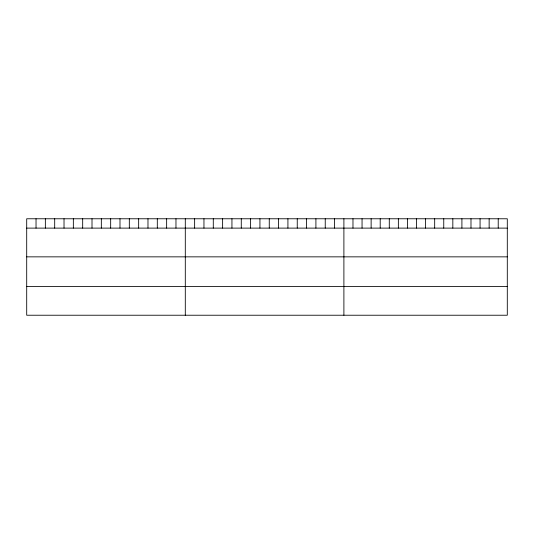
<?xml version="1.0" encoding="UTF-8"?>
<svg xmlns="http://www.w3.org/2000/svg" width="534" height="534" viewBox="0 0 534 534"><rect width="100%" height="100%" fill="white"/><g stroke="black" fill="none" stroke-linecap="round" stroke-linejoin="round"><path stroke-width="0.8" d="M507.3 228.111L507.3 315.227L26.7 315.227L26.7 218.773L507.3 218.773L507.3 228.111L26.7 228.111M26.7 256.854L507.3 256.854M26.7 286.478L507.3 286.478M498.222 218.773L498.222 228.111M489.144 218.773L489.144 228.111M480.066 218.773L480.066 228.111M470.988 218.773L470.988 228.111M461.91 218.773L461.91 228.111M452.832 218.773L452.832 228.111M443.754 218.773L443.754 228.111M434.676 218.773L434.676 228.111M425.598 218.773L425.598 228.111M416.52 218.773L416.52 228.111M407.442 218.773L407.442 228.111M398.364 218.773L398.364 228.111M389.286 218.773L389.286 228.111M380.208 218.773L380.208 228.111M371.13 218.773L371.13 228.111M362.052 218.773L362.052 228.111M352.974 218.773L352.974 228.111M343.896 218.773L343.896 315.227M334.564 218.773L334.564 228.111M325.239 218.773L325.239 228.111M315.908 218.773L315.908 228.111M306.576 218.773L306.576 228.111M297.251 218.773L297.251 228.111M287.919 218.773L287.919 228.111M278.588 218.773L278.588 228.111M269.263 218.773L269.263 228.111M259.931 218.773L259.931 228.111M250.606 218.773L250.606 228.111M241.275 218.773L241.275 228.111M231.943 218.773L231.943 228.111M222.618 218.773L222.618 228.111M213.286 218.773L213.286 228.111M203.955 218.773L203.955 228.111M194.63 218.773L194.63 228.111M185.298 218.773L185.298 315.227M175.966 218.773L175.966 228.111M166.641 218.773L166.641 228.111M157.31 218.773L157.31 228.111M147.978 218.773L147.978 228.111M138.653 218.773L138.653 228.111M129.321 218.773L129.321 228.111M119.99 218.773L119.99 228.111M110.665 218.773L110.665 228.111M101.333 218.773L101.333 228.111M92.008 218.773L92.008 228.111M82.677 218.773L82.677 228.111M73.345 218.773L73.345 228.111M64.02 218.773L64.02 228.111M54.688 218.773L54.688 228.111M45.357 218.773L45.357 228.111M36.032 218.773L36.032 228.111"/></g></svg>
